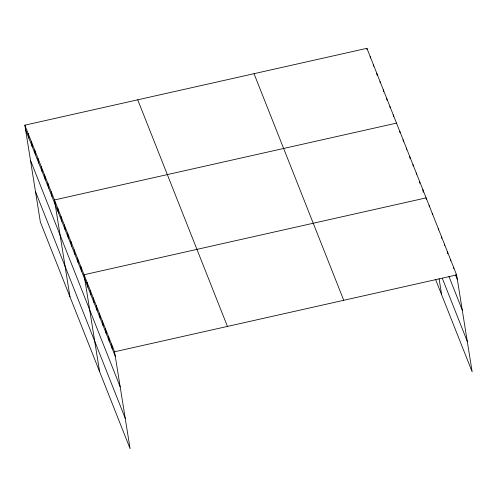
<?xml version="1.0" encoding="UTF-8"?>
<svg xmlns="http://www.w3.org/2000/svg" width="497" height="497" viewBox="0 0 497 497"><rect width="100%" height="100%" fill="white"/><g stroke="black" fill="none" stroke-linecap="round" stroke-linejoin="round"><path stroke-width="0.75" d="M24.85 125.176L114.565 351.783L130.09 448.679L40.369 222.066L24.85 125.176L366.91 48.321L456.631 274.934L472.15 371.824L435.614 279.55M396.519 123.107L54.459 199.956L69.978 296.852M114.565 351.783L456.631 274.934M455.438 274.723L457.383 279.631M448.946 276.431L462.253 310.053M442.318 278.363L467.279 341.402M254.029 73.686L343.75 300.294M137.731 99.81L227.446 326.423M25.602 129.872L115.323 356.479M30.479 160.295L120.193 386.902M35.498 191.643L125.213 418.25M453.581 267.224L453.792 268.566M450.531 259.521L450.742 260.863M447.48 251.817L447.803 253.83M444.43 244.114L444.641 245.456M441.379 236.41L441.703 238.423M438.329 228.701L438.54 230.043M432.228 213.294L432.44 214.636M429.178 205.59L429.389 206.932M426.339 199.229L426.128 197.887L84.061 274.735L99.586 371.632M439.087 278.805L441.647 294.783M422.835 189.574L423.264 192.258M419.549 181.268L419.872 183.281M416.256 172.956L416.474 174.298M412.97 164.65L413.181 165.992M409.677 156.338L410 158.35M406.391 148.031L406.602 149.373M403.098 139.719L403.421 141.732M399.812 131.413L400.023 132.755M393.233 114.795L393.549 116.807M389.94 106.488L390.157 107.83M386.647 98.176L386.97 100.189M383.361 89.87L383.684 91.883M380.068 81.558L380.286 82.9M376.782 73.252L377.105 75.264M373.489 64.939L373.707 66.281M370.203 56.633L370.42 57.975M366.91 48.321L367.128 49.663M111.514 344.079L112.266 348.776M108.464 336.37L109.216 341.066M105.414 328.666L106.165 333.363M102.363 320.963L103.115 325.659M99.313 313.259L100.065 317.956M96.263 305.556L97.014 310.252M93.212 297.846L93.964 302.549M90.162 290.142L90.914 294.839M87.112 282.439L87.863 287.136M80.775 266.423L81.527 271.12M77.482 258.117L78.234 262.814M74.196 249.805L74.948 254.507M70.903 241.499L71.655 246.195M67.617 233.192L68.369 237.889M64.324 224.88L65.076 229.577M61.038 216.574L61.79 221.271M57.745 208.262L58.497 212.958M51.166 191.643L51.918 196.34M47.88 183.337L48.631 188.034M44.587 175.025L45.339 179.721M41.301 166.719L42.052 171.415M38.008 158.406L38.76 163.103M34.722 150.1L35.473 154.797M31.429 141.788L32.181 146.491M28.143 133.482L28.894 138.178"/></g></svg>
